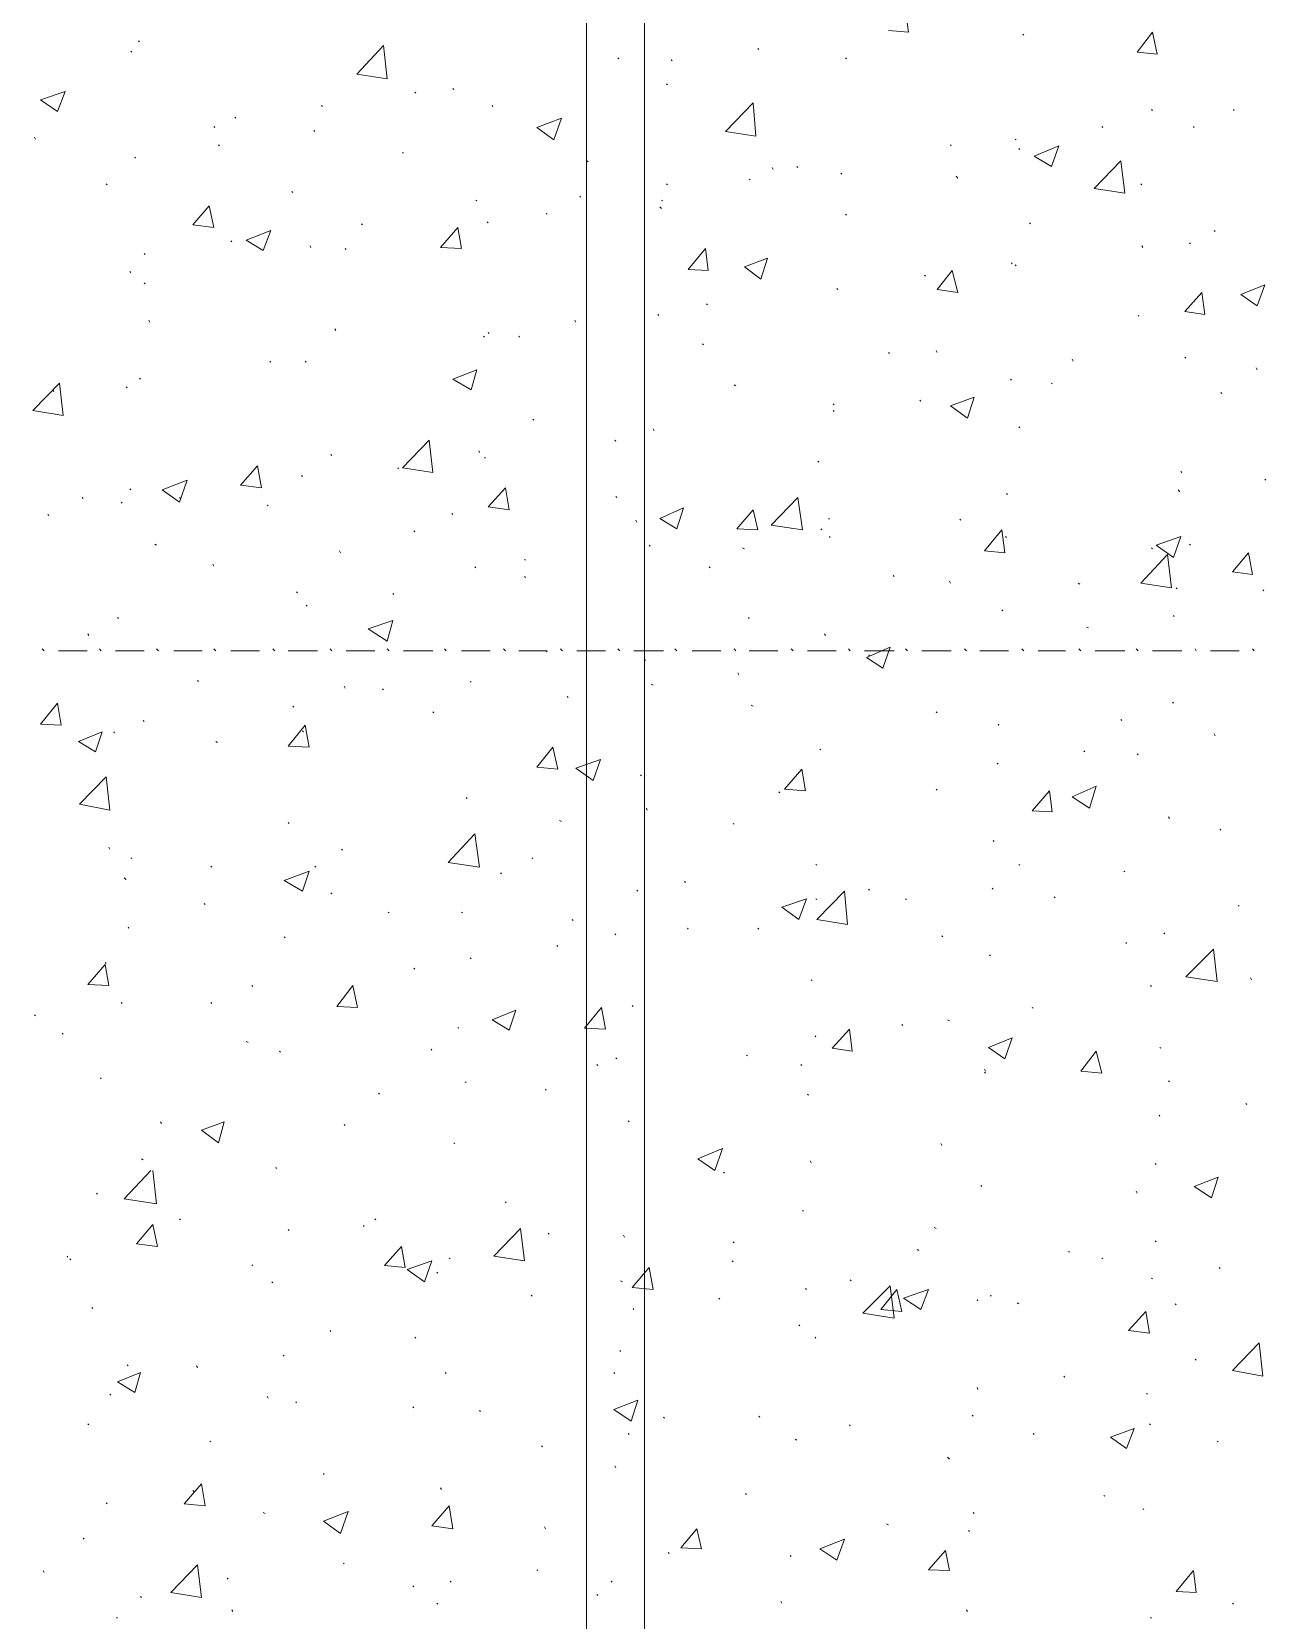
# Model space of a CAD drawing. Header units: millimetres. Extents: x 2928 to 3112, y 1220 to 1280.
# Drawn here: x 2949.18 to 2951.339, y 1250.514 to 1253.291 of the extents above; entities that cross this region are included whole.
import ezdxf

# ---------------------------------------------------------------- set-up
doc = ezdxf.new("R2010")
doc.units = ezdxf.units.MM

msp = doc.modelspace()

# ---------------------------------------------------------------- linework, layer by layer
at = {"color": 253, "linetype": 'Continuous', "lineweight": 5, "true_color": 0x9a9a9a}
for points in [[(2961.2116, 1241.9003), (2942.08633, 1241.9003), (2942.08633, 1247.74538), (2950.25144, 1247.74538), (2950.25144, 1256.61384), (2942.08633, 1256.61384), (2942.08633, 1261.45224), (2961.2116, 1261.45224), (2961.2116, 1249.1904)], [(2941.98633, 1247.84538), (2950.14978, 1247.84538), (2950.14978, 1256.51384), (2941.98633, 1256.51384)]]:
    msp.add_lwpolyline(points, dxfattribs=at)
at = {"color": 92, "linetype": 'Continuous', "lineweight": 13, "true_color": 0x00b800}
for points in [[(2950.71312, 1253.29046), (2950.70812, 1253.32879), (2950.70812, 1253.32879)], [(2950.67812, 1253.29379), (2950.71312, 1253.29046), (2950.71312, 1253.29046)], [(2950.91479, 1253.28546), (2950.91312, 1253.28713), (2950.91312, 1253.28713)], [(2951.11312, 1253.25546), (2951.13979, 1253.29046), (2951.13979, 1253.29046)], [(2951.14812, 1253.25213), (2951.13979, 1253.29046), (2951.13979, 1253.29046)], [(2949.35477, 1253.25546), (2949.3531, 1253.25713), (2949.3531, 1253.25713)], [(2949.3681, 1253.27379), (2949.36643, 1253.27546), (2949.36643, 1253.27546)], [(2949.7481, 1253.21713), (2949.79477, 1253.26713), (2949.79477, 1253.26713)], [(2949.80144, 1253.20879), (2949.79477, 1253.26713), (2949.79477, 1253.26713)], [(2950.45145, 1253.26046), (2950.44978, 1253.26213), (2950.44978, 1253.26213)], [(2951.11312, 1253.25546), (2951.14812, 1253.25213), (2951.14812, 1253.25213)], [(2950.20644, 1253.24379), (2950.20478, 1253.24546), (2950.20478, 1253.24546)], [(2950.29978, 1253.24046), (2950.29811, 1253.24213), (2950.29811, 1253.24213)], [(2950.60478, 1253.24379), (2950.60312, 1253.24546), (2950.60312, 1253.24546)], [(2949.7481, 1253.21713), (2949.80144, 1253.20879), (2949.80144, 1253.20879)], [(2950.29145, 1253.19879), (2950.28978, 1253.20046), (2950.28978, 1253.20046)], [(2949.19476, 1253.17212), (2949.2381, 1253.18712), (2949.2381, 1253.18712)], [(2949.19476, 1253.17212), (2949.22476, 1253.15212), (2949.22476, 1253.15212)], [(2949.22476, 1253.15212), (2949.2381, 1253.18712), (2949.2381, 1253.18712)], [(2949.85144, 1253.18379), (2949.84977, 1253.18546), (2949.84977, 1253.18546)], [(2949.91811, 1253.19046), (2949.91644, 1253.19212), (2949.91644, 1253.19212)], [(2949.6881, 1253.16046), (2949.68644, 1253.16212), (2949.68644, 1253.16212)], [(2949.98644, 1253.16046), (2949.98477, 1253.16212), (2949.98477, 1253.16212)], [(2950.39311, 1253.11712), (2950.44145, 1253.16712), (2950.44145, 1253.16712)], [(2950.44645, 1253.10879), (2950.44145, 1253.16712), (2950.44145, 1253.16712)], [(2951.13979, 1253.15379), (2951.13812, 1253.15546), (2951.13812, 1253.15546)], [(2951.28313, 1253.15379), (2951.28146, 1253.15546), (2951.28146, 1253.15546)], [(2949.49977, 1253.12379), (2949.4981, 1253.12546), (2949.4981, 1253.12546)], [(2949.53643, 1253.14046), (2949.53477, 1253.14212), (2949.53477, 1253.14212)], [(2949.67477, 1253.11712), (2949.6731, 1253.11879), (2949.6731, 1253.11879)], [(2950.06311, 1253.12379), (2950.10644, 1253.14046), (2950.10644, 1253.14046)], [(2950.06311, 1253.12379), (2950.09311, 1253.10212), (2950.09311, 1253.10212)], [(2950.09311, 1253.10212), (2950.10644, 1253.14046), (2950.10644, 1253.14046)], [(2950.39311, 1253.11712), (2950.44645, 1253.10879), (2950.44645, 1253.10879)], [(2951.05312, 1253.12379), (2951.05146, 1253.12546), (2951.05146, 1253.12546)], [(2951.21313, 1253.12379), (2951.21146, 1253.12546), (2951.21146, 1253.12546)], [(2949.18643, 1253.10379), (2949.18476, 1253.10712), (2949.18476, 1253.10712)], [(2949.5081, 1253.09212), (2949.50643, 1253.09379), (2949.50643, 1253.09379)], [(2950.78812, 1253.09212), (2950.78645, 1253.09379), (2950.78645, 1253.09379)], [(2950.90145, 1253.10212), (2950.89979, 1253.10379), (2950.89979, 1253.10379)], [(2950.90812, 1253.08546), (2950.90645, 1253.08712), (2950.90645, 1253.08712)], [(2950.93312, 1253.07379), (2950.97646, 1253.09212), (2950.97646, 1253.09212)], [(2950.96312, 1253.05546), (2950.97646, 1253.09212), (2950.97646, 1253.09212)], [(2949.36143, 1253.07046), (2949.35977, 1253.07212), (2949.35977, 1253.07212)], [(2949.82977, 1253.07879), (2949.82811, 1253.08046), (2949.82811, 1253.08046)], [(2950.15311, 1253.06379), (2950.15144, 1253.06546), (2950.15144, 1253.06546)], [(2950.93312, 1253.07379), (2950.96312, 1253.05546), (2950.96312, 1253.05546)], [(2951.03812, 1253.01712), (2951.08479, 1253.06546), (2951.08479, 1253.06546)], [(2951.09146, 1253.00879), (2951.08479, 1253.06546), (2951.08479, 1253.06546)], [(2950.43645, 1253.03212), (2950.43478, 1253.03379), (2950.43478, 1253.03379)], [(2950.47645, 1253.05046), (2950.47478, 1253.05379), (2950.47478, 1253.05379)], [(2950.51978, 1253.05379), (2950.51812, 1253.05546), (2950.51812, 1253.05546)], [(2950.59645, 1253.04212), (2950.59478, 1253.04379), (2950.59478, 1253.04379)], [(2950.79979, 1253.03546), (2950.79645, 1253.03879), (2950.79645, 1253.03879)], [(2949.31143, 1253.02379), (2949.30976, 1253.02546), (2949.30976, 1253.02546)], [(2949.63644, 1253.01046), (2949.63477, 1253.01212), (2949.63477, 1253.01212)], [(2950.13978, 1253.00212), (2950.13811, 1253.00379), (2950.13811, 1253.00379)], [(2950.29145, 1253.02379), (2950.28978, 1253.02546), (2950.28978, 1253.02546)], [(2951.03812, 1253.01712), (2951.09146, 1253.00879), (2951.09146, 1253.00879)], [(2951.12146, 1253.02379), (2951.11979, 1253.02546), (2951.11979, 1253.02546)], [(2949.46143, 1252.95379), (2949.48977, 1252.98712), (2949.48977, 1252.98712)], [(2949.4981, 1252.94879), (2949.48977, 1252.98712), (2949.48977, 1252.98712)], [(2949.95811, 1252.99546), (2949.95644, 1252.99712), (2949.95644, 1252.99712)], [(2950.28145, 1252.98212), (2950.27811, 1252.98546), (2950.27811, 1252.98546)], [(2950.28311, 1252.99546), (2950.28145, 1252.99712), (2950.28145, 1252.99712)], [(2949.46143, 1252.95379), (2949.4981, 1252.94879), (2949.4981, 1252.94879)], [(2949.7581, 1252.95379), (2949.75644, 1252.95545), (2949.75644, 1252.95545)], [(2949.89477, 1252.91379), (2949.92477, 1252.94879), (2949.92477, 1252.94879)], [(2949.93144, 1252.91212), (2949.92477, 1252.94879), (2949.92477, 1252.94879)], [(2949.97811, 1252.95712), (2949.97644, 1252.95879), (2949.97644, 1252.95879)], [(2950.08144, 1252.97212), (2950.07978, 1252.97379), (2950.07978, 1252.97379)], [(2950.60478, 1252.97046), (2950.60312, 1252.97212), (2950.60312, 1252.97212)], [(2950.92645, 1252.95545), (2950.92479, 1252.95712), (2950.92479, 1252.95712)], [(2949.52977, 1252.92379), (2949.5281, 1252.92545), (2949.5281, 1252.92545)], [(2949.55477, 1252.92712), (2949.5981, 1252.94379), (2949.5981, 1252.94379)], [(2949.55477, 1252.92712), (2949.58477, 1252.90879), (2949.58477, 1252.90879)], [(2949.58477, 1252.90879), (2949.5981, 1252.94379), (2949.5981, 1252.94379)], [(2951.20646, 1252.92045), (2951.20479, 1252.92212), (2951.20479, 1252.92212)], [(2951.24979, 1252.94212), (2951.24813, 1252.94379), (2951.24813, 1252.94379)], [(2949.3781, 1252.90212), (2949.37643, 1252.90379), (2949.37643, 1252.90379)], [(2949.6681, 1252.91379), (2949.66644, 1252.91712), (2949.66644, 1252.91712)], [(2949.72977, 1252.91045), (2949.7281, 1252.91212), (2949.7281, 1252.91212)], [(2949.89477, 1252.91379), (2949.93144, 1252.91212), (2949.93144, 1252.91212)], [(2950.32811, 1252.87545), (2950.35811, 1252.91212), (2950.35811, 1252.91212)], [(2950.36311, 1252.87379), (2950.35811, 1252.91212), (2950.35811, 1252.91212)], [(2950.42645, 1252.88045), (2950.46645, 1252.89545), (2950.46645, 1252.89545)], [(2950.45478, 1252.85879), (2950.46645, 1252.89545), (2950.46645, 1252.89545)], [(2951.12312, 1252.91379), (2951.12146, 1252.91712), (2951.12146, 1252.91712)], [(2949.3531, 1252.87045), (2949.35143, 1252.87212), (2949.35143, 1252.87212)], [(2950.32811, 1252.87545), (2950.36311, 1252.87379), (2950.36311, 1252.87379)], [(2950.42645, 1252.88045), (2950.45478, 1252.85879), (2950.45478, 1252.85879)], [(2950.74312, 1252.86379), (2950.74145, 1252.86545), (2950.74145, 1252.86545)], [(2950.76312, 1252.84045), (2950.78979, 1252.87379), (2950.78979, 1252.87379)], [(2950.79979, 1252.83545), (2950.78979, 1252.87379), (2950.78979, 1252.87379)], [(2950.89479, 1252.88545), (2950.89312, 1252.88712), (2950.89312, 1252.88712)], [(2950.90145, 1252.88212), (2950.89979, 1252.88379), (2950.89979, 1252.88379)], [(2949.3781, 1252.85045), (2949.37643, 1252.85212), (2949.37643, 1252.85212)], [(2950.58978, 1252.84045), (2950.58812, 1252.84212), (2950.58812, 1252.84212)], [(2950.76312, 1252.84045), (2950.79979, 1252.83545), (2950.79979, 1252.83545)], [(2951.29479, 1252.83212), (2951.33646, 1252.84879), (2951.33646, 1252.84879)], [(2951.32313, 1252.81212), (2951.33646, 1252.84879), (2951.33646, 1252.84879)], [(2950.36145, 1252.81379), (2950.35978, 1252.81545), (2950.35978, 1252.81545)], [(2951.19646, 1252.80212), (2951.22646, 1252.83545), (2951.22646, 1252.83545)], [(2951.23146, 1252.79712), (2951.22646, 1252.83545), (2951.22646, 1252.83545)], [(2951.29479, 1252.83212), (2951.32313, 1252.81212), (2951.32313, 1252.81212)], [(2949.38643, 1252.78379), (2949.38477, 1252.78712), (2949.38477, 1252.78712)], [(2950.13144, 1252.78379), (2950.12978, 1252.78712), (2950.12978, 1252.78712)], [(2950.27645, 1252.79545), (2950.27478, 1252.79712), (2950.27478, 1252.79712)], [(2951.11646, 1252.79379), (2951.11479, 1252.79545), (2951.11479, 1252.79545)], [(2951.19646, 1252.80212), (2951.23146, 1252.79712), (2951.23146, 1252.79712)], [(2949.71144, 1252.76879), (2949.70977, 1252.77212), (2949.70977, 1252.77212)], [(2949.97144, 1252.75712), (2949.96977, 1252.75879), (2949.96977, 1252.75879)], [(2949.97977, 1252.76379), (2949.97811, 1252.76545), (2949.97811, 1252.76545)], [(2950.03311, 1252.75712), (2950.03144, 1252.75879), (2950.03144, 1252.75879)], [(2950.35478, 1252.74379), (2950.35311, 1252.74545), (2950.35311, 1252.74545)], [(2950.67978, 1252.72878), (2950.67812, 1252.73045), (2950.67812, 1252.73045)], [(2950.76312, 1252.73045), (2950.76145, 1252.73379), (2950.76145, 1252.73379)], [(2949.5981, 1252.71378), (2949.59644, 1252.71545), (2949.59644, 1252.71545)], [(2949.65977, 1252.71378), (2949.6581, 1252.71545), (2949.6581, 1252.71545)], [(2949.91644, 1252.68378), (2949.95811, 1252.70045), (2949.95811, 1252.70045)], [(2949.94811, 1252.66545), (2949.95811, 1252.70045), (2949.95811, 1252.70045)], [(2951.00146, 1252.71545), (2950.99979, 1252.71878), (2950.99979, 1252.71878)], [(2951.19813, 1252.72045), (2951.19646, 1252.72212), (2951.19646, 1252.72212)], [(2951.32313, 1252.70045), (2951.32146, 1252.70378), (2951.32146, 1252.70378)], [(2949.18143, 1252.62878), (2949.2281, 1252.67712), (2949.2281, 1252.67712)], [(2949.23476, 1252.62045), (2949.2281, 1252.67712), (2949.2281, 1252.67712)], [(2949.34643, 1252.66878), (2949.34477, 1252.67045), (2949.34477, 1252.67045)], [(2949.36977, 1252.68378), (2949.3681, 1252.68545), (2949.3681, 1252.68545)], [(2949.91644, 1252.68378), (2949.94811, 1252.66545), (2949.94811, 1252.66545)], [(2950.41145, 1252.67212), (2950.40811, 1252.67378), (2950.40811, 1252.67378)], [(2950.89312, 1252.68212), (2950.89145, 1252.68378), (2950.89145, 1252.68378)], [(2950.96479, 1252.67545), (2950.96312, 1252.67712), (2950.96312, 1252.67712)], [(2949.2181, 1252.66212), (2949.21643, 1252.66545), (2949.21643, 1252.66545)], [(2950.73479, 1252.64545), (2950.73312, 1252.64712), (2950.73312, 1252.64712)], [(2950.78645, 1252.63712), (2950.82812, 1252.65212), (2950.82812, 1252.65212)], [(2950.81645, 1252.61545), (2950.82812, 1252.65212), (2950.82812, 1252.65212)], [(2951.26146, 1252.65878), (2951.25979, 1252.66045), (2951.25979, 1252.66045)], [(2949.18143, 1252.62878), (2949.23476, 1252.62045), (2949.23476, 1252.62045)], [(2950.58312, 1252.63878), (2950.58145, 1252.64045), (2950.58145, 1252.64045)], [(2950.58312, 1252.62712), (2950.58145, 1252.62878), (2950.58145, 1252.62878)], [(2950.78645, 1252.63712), (2950.81645, 1252.61545), (2950.81645, 1252.61545)], [(2950.05811, 1252.61212), (2950.05644, 1252.61378), (2950.05644, 1252.61378)], [(2950.26811, 1252.59378), (2950.26645, 1252.59712), (2950.26645, 1252.59712)], [(2950.90812, 1252.59878), (2950.90645, 1252.60045), (2950.90645, 1252.60045)], [(2949.82811, 1252.52878), (2949.87477, 1252.57712), (2949.87477, 1252.57712)], [(2949.88144, 1252.52045), (2949.87477, 1252.57712), (2949.87477, 1252.57712)], [(2950.20144, 1252.57545), (2950.19978, 1252.57712), (2950.19978, 1252.57712)], [(2949.54477, 1252.49878), (2949.57477, 1252.53212), (2949.57477, 1252.53212)], [(2949.58144, 1252.49378), (2949.57477, 1252.53212), (2949.57477, 1252.53212)], [(2949.70477, 1252.55045), (2949.7031, 1252.55212), (2949.7031, 1252.55212)], [(2949.96311, 1252.55545), (2949.96144, 1252.55878), (2949.96144, 1252.55878)], [(2949.97311, 1252.54545), (2949.97144, 1252.54712), (2949.97144, 1252.54712)], [(2950.55645, 1252.53878), (2950.55478, 1252.54045), (2950.55478, 1252.54045)], [(2949.4081, 1252.49045), (2949.45143, 1252.50712), (2949.45143, 1252.50712)], [(2949.4381, 1252.46878), (2949.45143, 1252.50712), (2949.45143, 1252.50712)], [(2949.6531, 1252.51378), (2949.65144, 1252.51545), (2949.65144, 1252.51545)], [(2949.82144, 1252.52712), (2949.81977, 1252.52878), (2949.81977, 1252.52878)], [(2949.82811, 1252.52878), (2949.88144, 1252.52045), (2949.88144, 1252.52045)], [(2951.19146, 1252.52045), (2951.18979, 1252.52212), (2951.18979, 1252.52212)], [(2951.33813, 1252.50712), (2951.33646, 1252.50878), (2951.33646, 1252.50878)], [(2949.26976, 1252.47545), (2949.2681, 1252.47711), (2949.2681, 1252.47711)], [(2949.3531, 1252.49045), (2949.35143, 1252.49211), (2949.35143, 1252.49211)], [(2949.4081, 1252.49045), (2949.4381, 1252.46878), (2949.4381, 1252.46878)], [(2949.43977, 1252.47545), (2949.4381, 1252.47711), (2949.4381, 1252.47711)], [(2949.54477, 1252.49878), (2949.58144, 1252.49378), (2949.58144, 1252.49378)], [(2949.97811, 1252.46045), (2950.00811, 1252.49378), (2950.00811, 1252.49378)], [(2950.01477, 1252.45545), (2950.00811, 1252.49378), (2950.00811, 1252.49378)], [(2950.20311, 1252.47711), (2950.20144, 1252.47878), (2950.20144, 1252.47878)], [(2950.47311, 1252.42878), (2950.51978, 1252.47711), (2950.51978, 1252.47711)], [(2950.52812, 1252.42045), (2950.51978, 1252.47711), (2950.51978, 1252.47711)], [(2950.88645, 1252.48211), (2950.88479, 1252.48378), (2950.88479, 1252.48378)], [(2951.18812, 1252.48711), (2951.18479, 1252.49045), (2951.18479, 1252.49045)], [(2949.3381, 1252.46711), (2949.33643, 1252.46878), (2949.33643, 1252.46878)], [(2949.5931, 1252.46211), (2949.59144, 1252.46378), (2949.59144, 1252.46378)], [(2949.91644, 1252.44711), (2949.91477, 1252.44878), (2949.91477, 1252.44878)], [(2949.97811, 1252.46045), (2950.01477, 1252.45545), (2950.01477, 1252.45545)], [(2950.27811, 1252.44045), (2950.31978, 1252.45878), (2950.31978, 1252.45878)], [(2950.30811, 1252.42211), (2950.31978, 1252.45878), (2950.31978, 1252.45878)], [(2950.41311, 1252.42211), (2950.44145, 1252.45545), (2950.44145, 1252.45545)], [(2950.44978, 1252.42045), (2950.44145, 1252.45545), (2950.44145, 1252.45545)], [(2949.20976, 1252.44545), (2949.2081, 1252.44711), (2949.2081, 1252.44711)], [(2950.23811, 1252.43378), (2950.23644, 1252.43711), (2950.23644, 1252.43711)], [(2950.27811, 1252.44045), (2950.30811, 1252.42211), (2950.30811, 1252.42211)], [(2950.41311, 1252.42211), (2950.44978, 1252.42045), (2950.44978, 1252.42045)], [(2950.47311, 1252.42878), (2950.52812, 1252.42045), (2950.52812, 1252.42045)], [(2950.56145, 1252.42045), (2950.55978, 1252.42211), (2950.55978, 1252.42211)], [(2950.57478, 1252.43878), (2950.57312, 1252.44045), (2950.57312, 1252.44045)], [(2950.80479, 1252.43711), (2950.80312, 1252.43878), (2950.80312, 1252.43878)], [(2950.84645, 1252.38378), (2950.87645, 1252.42045), (2950.87645, 1252.42045)], [(2950.88145, 1252.38045), (2950.87645, 1252.42045), (2950.87645, 1252.42045)], [(2949.3981, 1252.39378), (2949.39477, 1252.39545), (2949.39477, 1252.39545)], [(2949.84977, 1252.41711), (2949.84811, 1252.41878), (2949.84811, 1252.41878)], [(2950.26145, 1252.39211), (2950.25978, 1252.39378), (2950.25978, 1252.39378)], [(2950.57645, 1252.40711), (2950.57478, 1252.40878), (2950.57478, 1252.40878)], [(2950.88479, 1252.40711), (2950.88312, 1252.40878), (2950.88312, 1252.40878)], [(2951.14646, 1252.39378), (2951.18979, 1252.40878), (2951.18979, 1252.40878)], [(2951.14646, 1252.39378), (2951.17646, 1252.37211), (2951.17646, 1252.37211)], [(2951.17646, 1252.37211), (2951.18979, 1252.40878), (2951.18979, 1252.40878)], [(2951.20646, 1252.39378), (2951.20479, 1252.39545), (2951.20479, 1252.39545)], [(2949.71977, 1252.38045), (2949.7181, 1252.38378), (2949.7181, 1252.38378)], [(2950.04311, 1252.36711), (2950.04144, 1252.36878), (2950.04144, 1252.36878)], [(2950.42645, 1252.38711), (2950.42311, 1252.38878), (2950.42311, 1252.38878)], [(2950.84645, 1252.38378), (2950.88145, 1252.38045), (2950.88145, 1252.38045)], [(2951.11979, 1252.32711), (2951.16646, 1252.37711), (2951.16646, 1252.37711)], [(2951.13979, 1252.38711), (2951.13812, 1252.38878), (2951.13812, 1252.38878)], [(2951.17312, 1252.31878), (2951.16646, 1252.37711), (2951.16646, 1252.37711)], [(2951.27979, 1252.34711), (2951.30813, 1252.38045), (2951.30813, 1252.38045)], [(2951.31479, 1252.34211), (2951.30813, 1252.38045), (2951.30813, 1252.38045)], [(2949.4981, 1252.35711), (2949.49643, 1252.36045), (2949.49643, 1252.36045)], [(2949.95644, 1252.35378), (2949.95477, 1252.35545), (2949.95477, 1252.35545)], [(2950.04311, 1252.33711), (2950.04144, 1252.33878), (2950.04144, 1252.33878)], [(2950.36645, 1252.35378), (2950.36478, 1252.35545), (2950.36478, 1252.35545)], [(2950.68812, 1252.33878), (2950.68645, 1252.34045), (2950.68645, 1252.34045)], [(2951.27979, 1252.34711), (2951.31479, 1252.34211), (2951.31479, 1252.34211)], [(2949.64477, 1252.31045), (2949.6431, 1252.31211), (2949.6431, 1252.31211)], [(2950.78645, 1252.32711), (2950.78479, 1252.33045), (2950.78479, 1252.33045)], [(2951.01312, 1252.32545), (2951.00979, 1252.32711), (2951.00979, 1252.32711)], [(2951.11979, 1252.32711), (2951.17312, 1252.31878), (2951.17312, 1252.31878)], [(2951.18312, 1252.31711), (2951.18146, 1252.31878), (2951.18146, 1252.31878)], [(2951.33479, 1252.31378), (2951.33313, 1252.31545), (2951.33313, 1252.31545)], [(2949.66144, 1252.28711), (2949.65977, 1252.28878), (2949.65977, 1252.28878)], [(2949.81311, 1252.30711), (2949.81144, 1252.30878), (2949.81144, 1252.30878)], [(2949.33143, 1252.26545), (2949.32977, 1252.26711), (2949.32977, 1252.26711)], [(2949.7681, 1252.24711), (2949.81144, 1252.26211), (2949.81144, 1252.26211)], [(2949.80144, 1252.22544), (2949.81144, 1252.26211), (2949.81144, 1252.26211)], [(2950.43478, 1252.26545), (2950.43311, 1252.26711), (2950.43311, 1252.26711)], [(2950.87812, 1252.27878), (2950.87645, 1252.28045), (2950.87645, 1252.28045)], [(2951.17812, 1252.26878), (2951.17646, 1252.27045), (2951.17646, 1252.27045)], [(2949.27976, 1252.23544), (2949.2781, 1252.23878), (2949.2781, 1252.23878)], [(2949.7681, 1252.24711), (2949.80144, 1252.22544), (2949.80144, 1252.22544)], [(2950.56812, 1252.23544), (2950.56645, 1252.23878), (2950.56645, 1252.23878)], [(2951.02812, 1252.24878), (2951.02479, 1252.25044), (2951.02479, 1252.25044)], [(2950.08144, 1252.20711), (2950.07978, 1252.20878), (2950.07978, 1252.20878)], [(2950.63978, 1252.19711), (2950.68145, 1252.21544), (2950.68145, 1252.21544)], [(2950.64478, 1252.20044), (2950.64312, 1252.20211), (2950.64312, 1252.20211)], [(2950.66812, 1252.17878), (2950.68145, 1252.21544), (2950.68145, 1252.21544)], [(2950.25311, 1252.19211), (2950.25144, 1252.19378), (2950.25144, 1252.19378)], [(2950.41645, 1252.16711), (2950.41478, 1252.17044), (2950.41478, 1252.17044)], [(2950.63978, 1252.19711), (2950.66812, 1252.17878), (2950.66812, 1252.17878)], [(2949.47143, 1252.15544), (2949.46977, 1252.15711), (2949.46977, 1252.15711)], [(2949.7281, 1252.14378), (2949.72644, 1252.14711), (2949.72644, 1252.14711)], [(2949.94811, 1252.15378), (2949.94644, 1252.15544), (2949.94644, 1252.15544)], [(2950.26645, 1252.14878), (2950.26311, 1252.15044), (2950.26311, 1252.15044)], [(2949.19476, 1252.08044), (2949.22476, 1252.11711), (2949.22476, 1252.11711)], [(2949.23143, 1252.07878), (2949.22476, 1252.11711), (2949.22476, 1252.11711)], [(2949.79477, 1252.14044), (2949.7931, 1252.14211), (2949.7931, 1252.14211)], [(2950.11811, 1252.12711), (2950.11644, 1252.12878), (2950.11644, 1252.12878)], [(2951.17646, 1252.11711), (2951.17479, 1252.11878), (2951.17479, 1252.11878)], [(2949.6381, 1252.11044), (2949.63644, 1252.11211), (2949.63644, 1252.11211)], [(2949.88311, 1252.10044), (2949.88144, 1252.10211), (2949.88144, 1252.10211)], [(2950.44145, 1252.11211), (2950.43811, 1252.11378), (2950.43811, 1252.11378)], [(2950.76312, 1252.10044), (2950.76145, 1252.10211), (2950.76145, 1252.10211)], [(2951.08646, 1252.08711), (2951.08479, 1252.08878), (2951.08479, 1252.08878)], [(2949.19476, 1252.08044), (2949.23143, 1252.07878), (2949.23143, 1252.07878)], [(2949.26143, 1252.05044), (2949.3031, 1252.06711), (2949.3031, 1252.06711)], [(2949.29143, 1252.03211), (2949.3031, 1252.06711), (2949.3031, 1252.06711)], [(2949.32476, 1252.06544), (2949.3231, 1252.06711), (2949.3231, 1252.06711)], [(2949.37643, 1252.08544), (2949.37477, 1252.08711), (2949.37477, 1252.08711)], [(2949.6281, 1252.04211), (2949.6581, 1252.07878), (2949.6581, 1252.07878)], [(2949.65477, 1252.06711), (2949.6531, 1252.06878), (2949.6531, 1252.06878)], [(2949.66477, 1252.04044), (2949.6581, 1252.07878), (2949.6581, 1252.07878)], [(2950.87145, 1252.07878), (2950.86979, 1252.08044), (2950.86979, 1252.08044)], [(2951.24979, 1252.06044), (2951.24813, 1252.06378), (2951.24813, 1252.06378)], [(2949.26143, 1252.05044), (2949.29143, 1252.03211), (2949.29143, 1252.03211)], [(2949.50477, 1252.04878), (2949.50143, 1252.05044), (2949.50143, 1252.05044)], [(2949.6281, 1252.04211), (2949.66477, 1252.04044), (2949.66477, 1252.04044)], [(2950.06311, 1252.00544), (2950.09144, 1252.04044), (2950.09144, 1252.04044)], [(2950.09978, 1252.00211), (2950.09144, 1252.04044), (2950.09144, 1252.04044)], [(2950.55978, 1252.03544), (2950.55812, 1252.03711), (2950.55812, 1252.03711)], [(2951.02146, 1252.03211), (2951.01979, 1252.03378), (2951.01979, 1252.03378)], [(2950.06311, 1252.00544), (2950.09978, 1252.00211), (2950.09978, 1252.00211)], [(2950.13144, 1252.00377), (2950.17478, 1252.01877), (2950.17478, 1252.01877)], [(2950.16144, 1251.98211), (2950.17478, 1252.01877), (2950.17478, 1252.01877)], [(2950.86979, 1252.01044), (2950.86812, 1252.01211), (2950.86812, 1252.01211)], [(2951.11479, 1252.02711), (2951.11312, 1252.02877), (2951.11312, 1252.02877)], [(2949.2631, 1251.94044), (2949.30976, 1251.98877), (2949.30976, 1251.98877)], [(2949.31643, 1251.93044), (2949.30976, 1251.98877), (2949.30976, 1251.98877)], [(2950.13144, 1252.00377), (2950.16144, 1251.98211), (2950.16144, 1251.98211)], [(2950.24644, 1251.99044), (2950.24478, 1251.99211), (2950.24478, 1251.99211)], [(2950.49645, 1251.96711), (2950.52645, 1252.00211), (2950.52645, 1252.00211)], [(2950.53312, 1251.96377), (2950.52645, 1252.00211), (2950.52645, 1252.00211)], [(2949.94144, 1251.95044), (2949.93977, 1251.95211), (2949.93977, 1251.95211)], [(2950.48811, 1251.96044), (2950.48645, 1251.96211), (2950.48645, 1251.96211)], [(2950.49645, 1251.96711), (2950.53312, 1251.96377), (2950.53312, 1251.96377)], [(2950.76312, 1251.96544), (2950.76145, 1251.96711), (2950.76145, 1251.96711)], [(2950.92979, 1251.92877), (2950.95979, 1251.96377), (2950.95979, 1251.96377)], [(2950.96479, 1251.92711), (2950.95979, 1251.96377), (2950.95979, 1251.96377)], [(2950.99979, 1251.95377), (2951.04146, 1251.97211), (2951.04146, 1251.97211)], [(2950.99979, 1251.95377), (2951.02979, 1251.93377), (2951.02979, 1251.93377)], [(2951.02979, 1251.93377), (2951.04146, 1251.97211), (2951.04146, 1251.97211)], [(2949.2631, 1251.94044), (2949.31643, 1251.93044), (2949.31643, 1251.93044)], [(2950.25644, 1251.93044), (2950.25478, 1251.93377), (2950.25478, 1251.93377)], [(2950.92979, 1251.92877), (2950.96479, 1251.92711), (2950.96479, 1251.92711)], [(2949.62977, 1251.90711), (2949.6281, 1251.90877), (2949.6281, 1251.90877)], [(2950.10644, 1251.91044), (2950.10311, 1251.91211), (2950.10311, 1251.91211)], [(2950.40811, 1251.90544), (2950.40645, 1251.90711), (2950.40645, 1251.90711)], [(2951.16979, 1251.91544), (2951.16812, 1251.91877), (2951.16812, 1251.91877)], [(2951.25979, 1251.89544), (2951.25813, 1251.89711), (2951.25813, 1251.89711)], [(2949.31643, 1251.86211), (2949.31476, 1251.86544), (2949.31476, 1251.86544)], [(2949.90811, 1251.83877), (2949.95477, 1251.88877), (2949.95477, 1251.88877)], [(2949.96311, 1251.83044), (2949.95477, 1251.88877), (2949.95477, 1251.88877)], [(2950.86312, 1251.87544), (2950.86145, 1251.87711), (2950.86145, 1251.87711)], [(2949.35477, 1251.84544), (2949.3531, 1251.84711), (2949.3531, 1251.84711)], [(2949.7231, 1251.86044), (2949.72144, 1251.86211), (2949.72144, 1251.86211)], [(2949.90811, 1251.83877), (2949.96311, 1251.83044), (2949.96311, 1251.83044)], [(2950.05644, 1251.84544), (2950.05478, 1251.84711), (2950.05478, 1251.84711)], [(2949.34477, 1251.80877), (2949.34143, 1251.81211), (2949.34143, 1251.81211)], [(2949.49477, 1251.83044), (2949.4931, 1251.83211), (2949.4931, 1251.83211)], [(2949.62144, 1251.80711), (2949.66477, 1251.82377), (2949.66477, 1251.82377)], [(2949.6531, 1251.78877), (2949.66477, 1251.82377), (2949.66477, 1251.82377)], [(2949.67644, 1251.83044), (2949.67477, 1251.83211), (2949.67477, 1251.83211)], [(2950.00144, 1251.81877), (2949.99977, 1251.82044), (2949.99977, 1251.82044)], [(2950.55312, 1251.83377), (2950.55145, 1251.83544), (2950.55145, 1251.83544)], [(2950.90812, 1251.83377), (2950.90645, 1251.83544), (2950.90645, 1251.83544)], [(2951.09146, 1251.82211), (2951.08979, 1251.82377), (2951.08979, 1251.82377)], [(2949.62144, 1251.80711), (2949.6531, 1251.78877), (2949.6531, 1251.78877)], [(2949.70477, 1251.78377), (2949.7031, 1251.78544), (2949.7031, 1251.78544)], [(2950.23978, 1251.78877), (2950.23811, 1251.79044), (2950.23811, 1251.79044)], [(2950.32311, 1251.80377), (2950.32145, 1251.80544), (2950.32145, 1251.80544)], [(2950.55312, 1251.73877), (2950.60145, 1251.78877), (2950.60145, 1251.78877)], [(2950.60645, 1251.73044), (2950.60145, 1251.78877), (2950.60145, 1251.78877)], [(2950.64478, 1251.79044), (2950.64312, 1251.7921), (2950.64312, 1251.7921)], [(2950.86145, 1251.7921), (2950.85979, 1251.79377), (2950.85979, 1251.79377)], [(2949.4831, 1251.76544), (2949.48143, 1251.7671), (2949.48143, 1251.7671)], [(2950.49145, 1251.76044), (2950.53478, 1251.77544), (2950.53478, 1251.77544)], [(2950.49145, 1251.76044), (2950.52145, 1251.73877), (2950.52145, 1251.73877)], [(2950.52145, 1251.73877), (2950.53478, 1251.77544), (2950.53478, 1251.77544)], [(2950.55312, 1251.77377), (2950.55145, 1251.77544), (2950.55145, 1251.77544)], [(2950.70978, 1251.77377), (2950.70812, 1251.77544), (2950.70812, 1251.77544)], [(2950.96979, 1251.7771), (2950.96812, 1251.77877), (2950.96812, 1251.77877)], [(2951.29146, 1251.7621), (2951.28979, 1251.76377), (2951.28979, 1251.76377)], [(2949.80477, 1251.75044), (2949.80311, 1251.7521), (2949.80311, 1251.7521)], [(2949.93311, 1251.75044), (2949.93144, 1251.7521), (2949.93144, 1251.7521)], [(2950.12644, 1251.7371), (2950.12478, 1251.73877), (2950.12478, 1251.73877)], [(2950.55312, 1251.73877), (2950.60645, 1251.73044), (2950.60645, 1251.73044)], [(2949.34977, 1251.72377), (2949.3481, 1251.72544), (2949.3481, 1251.72544)], [(2949.6231, 1251.7071), (2949.62144, 1251.70877), (2949.62144, 1251.70877)], [(2950.20144, 1251.7121), (2950.19978, 1251.71377), (2950.19978, 1251.71377)], [(2950.32811, 1251.7221), (2950.32645, 1251.72377), (2950.32645, 1251.72377)], [(2950.45145, 1251.7221), (2950.44978, 1251.72377), (2950.44978, 1251.72377)], [(2950.77312, 1251.70877), (2950.77145, 1251.71044), (2950.77145, 1251.71044)], [(2951.09479, 1251.6971), (2951.09312, 1251.69877), (2951.09312, 1251.69877)], [(2951.16146, 1251.71377), (2951.15979, 1251.71544), (2951.15979, 1251.71544)], [(2949.94811, 1251.67044), (2949.94644, 1251.6721), (2949.94644, 1251.6721)], [(2950.09978, 1251.6921), (2950.09811, 1251.69377), (2950.09811, 1251.69377)], [(2950.85645, 1251.67544), (2950.85479, 1251.6771), (2950.85479, 1251.6771)], [(2951.19813, 1251.63877), (2951.24646, 1251.6871), (2951.24646, 1251.6871)], [(2951.25313, 1251.63044), (2951.24646, 1251.6871), (2951.24646, 1251.6871)], [(2949.2781, 1251.62544), (2949.3081, 1251.66044), (2949.3081, 1251.66044)], [(2949.30976, 1251.6621), (2949.3081, 1251.66377), (2949.3081, 1251.66377)], [(2949.31476, 1251.62377), (2949.3081, 1251.66044), (2949.3081, 1251.66044)], [(2949.84977, 1251.6521), (2949.84811, 1251.65377), (2949.84811, 1251.65377)], [(2949.2781, 1251.62544), (2949.31476, 1251.62377), (2949.31476, 1251.62377)], [(2949.56644, 1251.6221), (2949.56477, 1251.62377), (2949.56477, 1251.62377)], [(2949.7131, 1251.5871), (2949.74144, 1251.62377), (2949.74144, 1251.62377)], [(2949.74977, 1251.58544), (2949.74144, 1251.62377), (2949.74144, 1251.62377)], [(2950.54478, 1251.6321), (2950.54312, 1251.63377), (2950.54312, 1251.63377)], [(2951.13812, 1251.6221), (2951.13646, 1251.62377), (2951.13646, 1251.62377)], [(2951.19813, 1251.63877), (2951.25313, 1251.63044), (2951.25313, 1251.63044)], [(2951.31313, 1251.63377), (2951.31146, 1251.6371), (2951.31146, 1251.6371)], [(2949.3381, 1251.5921), (2949.33643, 1251.59377), (2949.33643, 1251.59377)], [(2949.49477, 1251.5921), (2949.4931, 1251.59377), (2949.4931, 1251.59377)], [(2950.23144, 1251.5871), (2950.22978, 1251.58877), (2950.22978, 1251.58877)], [(2949.18643, 1251.57044), (2949.18476, 1251.5721), (2949.18476, 1251.5721)], [(2949.7131, 1251.5871), (2949.74977, 1251.58544), (2949.74977, 1251.58544)], [(2949.98477, 1251.56377), (2950.02644, 1251.58044), (2950.02644, 1251.58044)], [(2949.98477, 1251.56377), (2950.01477, 1251.54543), (2950.01477, 1251.54543)], [(2950.01477, 1251.54543), (2950.02644, 1251.58044), (2950.02644, 1251.58044)], [(2950.14644, 1251.54877), (2950.17644, 1251.58544), (2950.17644, 1251.58544)], [(2950.18311, 1251.5471), (2950.17644, 1251.58544), (2950.17644, 1251.58544)], [(2950.78479, 1251.5621), (2950.78145, 1251.56377), (2950.78145, 1251.56377)], [(2950.93145, 1251.58377), (2950.92979, 1251.58544), (2950.92979, 1251.58544)], [(2949.23476, 1251.53877), (2949.2331, 1251.54043), (2949.2331, 1251.54043)], [(2949.92644, 1251.54877), (2949.92477, 1251.55043), (2949.92477, 1251.55043)], [(2950.14644, 1251.54877), (2950.18311, 1251.5471), (2950.18311, 1251.5471)], [(2950.55145, 1251.53377), (2950.54978, 1251.53543), (2950.54978, 1251.53543)], [(2950.57978, 1251.51377), (2950.60978, 1251.5471), (2950.60978, 1251.5471)], [(2950.61478, 1251.50877), (2950.60978, 1251.5471), (2950.60978, 1251.5471)], [(2950.70312, 1251.55377), (2950.70145, 1251.55543), (2950.70145, 1251.55543)], [(2950.85312, 1251.51543), (2950.89479, 1251.5321), (2950.89479, 1251.5321)], [(2950.88145, 1251.49543), (2950.89479, 1251.5321), (2950.89479, 1251.5321)], [(2949.5581, 1251.52377), (2949.55477, 1251.52543), (2949.55477, 1251.52543)], [(2949.61477, 1251.5071), (2949.6131, 1251.50877), (2949.6131, 1251.50877)], [(2949.87977, 1251.51043), (2949.87811, 1251.5121), (2949.87811, 1251.5121)], [(2950.57978, 1251.51377), (2950.61478, 1251.50877), (2950.61478, 1251.50877)], [(2950.85312, 1251.51543), (2950.88145, 1251.49543), (2950.88145, 1251.49543)], [(2951.01479, 1251.47377), (2951.04146, 1251.50877), (2951.04146, 1251.50877)], [(2951.05146, 1251.47043), (2951.04146, 1251.50877), (2951.04146, 1251.50877)], [(2951.15479, 1251.51377), (2951.15312, 1251.51543), (2951.15312, 1251.51543)], [(2950.16978, 1251.48377), (2950.16811, 1251.48543), (2950.16811, 1251.48543)], [(2950.20311, 1251.49543), (2950.20144, 1251.4971), (2950.20144, 1251.4971)], [(2950.43145, 1251.50043), (2950.42978, 1251.5021), (2950.42978, 1251.5021)], [(2950.52645, 1251.48377), (2950.52478, 1251.48543), (2950.52478, 1251.48543)], [(2950.84812, 1251.47377), (2950.84645, 1251.4771), (2950.84645, 1251.4771)], [(2949.30143, 1251.46043), (2949.29976, 1251.4621), (2949.29976, 1251.4621)], [(2949.93977, 1251.45377), (2949.93811, 1251.45543), (2949.93811, 1251.45543)], [(2950.84812, 1251.47043), (2950.84645, 1251.4721), (2950.84645, 1251.4721)], [(2951.01479, 1251.47377), (2951.05146, 1251.47043), (2951.05146, 1251.47043)], [(2951.16979, 1251.45543), (2951.16812, 1251.4571), (2951.16812, 1251.4571)], [(2949.7881, 1251.43377), (2949.78644, 1251.43543), (2949.78644, 1251.43543)], [(2950.07978, 1251.44043), (2950.07811, 1251.4421), (2950.07811, 1251.4421)], [(2950.53812, 1251.4321), (2950.53645, 1251.43377), (2950.53645, 1251.43377)], [(2951.15312, 1251.39543), (2951.15146, 1251.3971), (2951.15146, 1251.3971)], [(2951.30479, 1251.41543), (2951.30313, 1251.4171), (2951.30313, 1251.4171)], [(2949.40643, 1251.3821), (2949.40477, 1251.38543), (2949.40477, 1251.38543)], [(2949.47643, 1251.37043), (2949.51643, 1251.38543), (2949.51643, 1251.38543)], [(2949.47643, 1251.37043), (2949.50643, 1251.34877), (2949.50643, 1251.34877)], [(2949.50643, 1251.34877), (2949.51643, 1251.38543), (2949.51643, 1251.38543)], [(2949.7281, 1251.37877), (2949.72644, 1251.38043), (2949.72644, 1251.38043)], [(2950.22478, 1251.38543), (2950.22311, 1251.3871), (2950.22311, 1251.3871)], [(2949.91977, 1251.3471), (2949.91811, 1251.34877), (2949.91811, 1251.34877)], [(2950.34478, 1251.32043), (2950.38811, 1251.33877), (2950.38811, 1251.33877)], [(2950.37478, 1251.30043), (2950.38811, 1251.33877), (2950.38811, 1251.33877)], [(2950.77145, 1251.34377), (2950.76979, 1251.3471), (2950.76979, 1251.3471)], [(2949.37477, 1251.31876), (2949.37143, 1251.32043), (2949.37143, 1251.32043)], [(2950.34478, 1251.32043), (2950.37478, 1251.30043), (2950.37478, 1251.30043)], [(2950.54312, 1251.31376), (2950.54145, 1251.3171), (2950.54145, 1251.3171)], [(2951.14646, 1251.31043), (2951.14479, 1251.3121), (2951.14479, 1251.3121)], [(2949.34143, 1251.25043), (2949.3881, 1251.30043), (2949.3881, 1251.30043)], [(2949.3981, 1251.2421), (2949.39143, 1251.30043), (2949.39143, 1251.30043)], [(2949.6081, 1251.30376), (2949.60644, 1251.30543), (2949.60644, 1251.30543)], [(2950.39145, 1251.29543), (2950.38978, 1251.2971), (2950.38978, 1251.2971)], [(2951.21313, 1251.2721), (2951.25479, 1251.28876), (2951.25479, 1251.28876)], [(2951.24313, 1251.2521), (2951.25479, 1251.28876), (2951.25479, 1251.28876)], [(2949.29476, 1251.25876), (2949.2931, 1251.26043), (2949.2931, 1251.26043)], [(2950.84145, 1251.2721), (2950.83979, 1251.27376), (2950.83979, 1251.27376)], [(2951.11312, 1251.26043), (2951.11146, 1251.26376), (2951.11146, 1251.26376)], [(2951.21313, 1251.2721), (2951.24313, 1251.2521), (2951.24313, 1251.2521)], [(2949.34143, 1251.25043), (2949.3981, 1251.2421), (2949.3981, 1251.2421)], [(2950.00977, 1251.24376), (2950.00811, 1251.24543), (2950.00811, 1251.24543)], [(2950.52978, 1251.22876), (2950.52812, 1251.23043), (2950.52812, 1251.23043)], [(2949.3631, 1251.1721), (2949.39143, 1251.20543), (2949.39143, 1251.20543)], [(2949.39977, 1251.1671), (2949.39143, 1251.20543), (2949.39143, 1251.20543)], [(2949.43977, 1251.21376), (2949.4381, 1251.21543), (2949.4381, 1251.21543)], [(2949.76144, 1251.2021), (2949.75977, 1251.20376), (2949.75977, 1251.20376)], [(2949.78144, 1251.21376), (2949.77977, 1251.21543), (2949.77977, 1251.21543)], [(2949.98811, 1251.15043), (2950.03478, 1251.19876), (2950.03478, 1251.19876)], [(2950.04144, 1251.1421), (2950.03478, 1251.19876), (2950.03478, 1251.19876)], [(2950.76145, 1251.19876), (2950.75812, 1251.20043), (2950.75812, 1251.20043)], [(2949.3631, 1251.1721), (2949.39977, 1251.1671), (2949.39977, 1251.1671)], [(2949.62977, 1251.19543), (2949.6281, 1251.1971), (2949.6281, 1251.1971)], [(2950.08478, 1251.18876), (2950.08311, 1251.19043), (2950.08311, 1251.19043)], [(2950.21644, 1251.18376), (2950.21478, 1251.1871), (2950.21478, 1251.1871)], [(2950.40811, 1251.17376), (2950.40645, 1251.17543), (2950.40645, 1251.17543)], [(2951.14646, 1251.17543), (2951.14479, 1251.1771), (2951.14479, 1251.1771)], [(2949.2431, 1251.14876), (2949.24143, 1251.15043), (2949.24143, 1251.15043)], [(2949.2481, 1251.14376), (2949.24643, 1251.14543), (2949.24643, 1251.14543)], [(2949.79644, 1251.13376), (2949.82644, 1251.1671), (2949.82644, 1251.1671)], [(2949.83311, 1251.13043), (2949.82644, 1251.1671), (2949.82644, 1251.1671)], [(2949.91144, 1251.14543), (2949.90977, 1251.1471), (2949.90977, 1251.1471)], [(2949.98811, 1251.15043), (2950.04144, 1251.1421), (2950.04144, 1251.1421)], [(2950.73145, 1251.16043), (2950.72812, 1251.1621), (2950.72812, 1251.1621)], [(2950.99479, 1251.1571), (2950.99312, 1251.15876), (2950.99312, 1251.15876)], [(2951.05312, 1251.14543), (2951.05146, 1251.1471), (2951.05146, 1251.1471)], [(2949.56644, 1251.13376), (2949.56477, 1251.13543), (2949.56477, 1251.13543)], [(2949.79644, 1251.13376), (2949.83311, 1251.13043), (2949.83311, 1251.13043)], [(2949.83644, 1251.1271), (2949.87977, 1251.1421), (2949.87977, 1251.1421)], [(2949.83644, 1251.1271), (2949.86644, 1251.10543), (2949.86644, 1251.10543)], [(2949.86644, 1251.10543), (2949.87977, 1251.1421), (2949.87977, 1251.1421)], [(2949.88977, 1251.12043), (2949.88811, 1251.1221), (2949.88811, 1251.1221)], [(2950.22978, 1251.09543), (2950.25978, 1251.13043), (2950.25978, 1251.13043)], [(2950.26645, 1251.09209), (2950.25978, 1251.13043), (2950.25978, 1251.13043)], [(2950.40645, 1251.14043), (2950.40478, 1251.1421), (2950.40478, 1251.1421)], [(2951.25813, 1251.12876), (2951.25646, 1251.13043), (2951.25646, 1251.13043)], [(2949.60144, 1251.10376), (2949.59977, 1251.10543), (2949.59977, 1251.10543)], [(2950.21311, 1251.10543), (2950.20978, 1251.1071), (2950.20978, 1251.1071)], [(2950.22978, 1251.09543), (2950.26645, 1251.09209), (2950.26645, 1251.09209)], [(2950.53478, 1251.09209), (2950.53312, 1251.09376), (2950.53312, 1251.09376)], [(2950.61312, 1251.1071), (2950.61145, 1251.10876), (2950.61145, 1251.10876)], [(2950.63312, 1251.05043), (2950.68145, 1251.09876), (2950.68145, 1251.09876)], [(2950.66478, 1251.05709), (2950.69312, 1251.09209), (2950.69312, 1251.09209)], [(2950.68812, 1251.04209), (2950.68145, 1251.09876), (2950.68145, 1251.09876)], [(2950.70145, 1251.05376), (2950.69312, 1251.09209), (2950.69312, 1251.09209)], [(2950.70478, 1251.07709), (2950.74812, 1251.09209), (2950.74812, 1251.09209)], [(2950.73479, 1251.05709), (2950.74812, 1251.09209), (2950.74812, 1251.09209)], [(2951.13979, 1251.11043), (2951.13812, 1251.1121), (2951.13812, 1251.1121)], [(2949.28643, 1251.05876), (2949.28476, 1251.06043), (2949.28476, 1251.06043)], [(2950.05478, 1251.08043), (2950.05311, 1251.08209), (2950.05311, 1251.08209)], [(2950.38311, 1251.07543), (2950.38145, 1251.07709), (2950.38145, 1251.07709)], [(2950.70478, 1251.07709), (2950.73479, 1251.05709), (2950.73479, 1251.05709)], [(2950.83479, 1251.07209), (2950.83312, 1251.07376), (2950.83312, 1251.07376)], [(2950.85812, 1251.08043), (2950.85645, 1251.08209), (2950.85645, 1251.08209)], [(2950.90645, 1251.06709), (2950.90312, 1251.06876), (2950.90312, 1251.06876)], [(2951.18146, 1251.06543), (2951.17979, 1251.06709), (2951.17979, 1251.06709)], [(2950.23311, 1251.05709), (2950.23144, 1251.05876), (2950.23144, 1251.05876)], [(2950.63312, 1251.05043), (2950.68812, 1251.04209), (2950.68812, 1251.04209)], [(2950.66478, 1251.05709), (2950.70145, 1251.05376), (2950.70145, 1251.05376)], [(2951.09812, 1251.02043), (2951.12812, 1251.05376), (2951.12812, 1251.05376)], [(2951.13479, 1251.01543), (2951.12812, 1251.05376), (2951.12812, 1251.05376)], [(2949.7031, 1251.01876), (2949.70144, 1251.02043), (2949.70144, 1251.02043)], [(2949.85144, 1251.00709), (2949.84977, 1251.00876), (2949.84977, 1251.00876)], [(2950.52312, 1251.02876), (2950.52145, 1251.03043), (2950.52145, 1251.03043)], [(2950.55145, 1251.00709), (2950.54978, 1251.00876), (2950.54978, 1251.00876)], [(2951.09812, 1251.02043), (2951.13479, 1251.01543), (2951.13479, 1251.01543)], [(2949.62144, 1250.97543), (2949.61977, 1250.97709), (2949.61977, 1250.97709)], [(2950.20978, 1250.98376), (2950.20811, 1250.98543), (2950.20811, 1250.98543)], [(2951.27979, 1250.95043), (2951.32646, 1250.99876), (2951.32646, 1250.99876)], [(2951.33313, 1250.94043), (2951.32646, 1250.99876), (2951.32646, 1250.99876)], [(2949.3481, 1250.95876), (2949.34643, 1250.96043), (2949.34643, 1250.96043)], [(2949.46977, 1250.95543), (2949.4681, 1250.95876), (2949.4681, 1250.95876)], [(2951.21646, 1250.96876), (2951.21479, 1250.97043), (2951.21479, 1250.97043)], [(2951.27979, 1250.95043), (2951.33313, 1250.94043), (2951.33313, 1250.94043)], [(2949.32977, 1250.93043), (2949.36977, 1250.94709), (2949.36977, 1250.94709)], [(2949.32977, 1250.93043), (2949.35977, 1250.91209), (2949.35977, 1250.91209)], [(2949.35977, 1250.91209), (2949.36977, 1250.94709), (2949.36977, 1250.94709)], [(2949.90477, 1250.94543), (2949.90311, 1250.94709), (2949.90311, 1250.94709)], [(2950.19978, 1250.94543), (2950.19811, 1250.94709), (2950.19811, 1250.94709)], [(2950.98646, 1250.93876), (2950.98479, 1250.94043), (2950.98479, 1250.94043)], [(2949.3181, 1250.90709), (2949.31643, 1250.90876), (2949.31643, 1250.90876)], [(2949.5931, 1250.90209), (2949.59144, 1250.90543), (2949.59144, 1250.90543)], [(2949.6431, 1250.89376), (2949.64144, 1250.89543), (2949.64144, 1250.89543)], [(2950.19811, 1250.88209), (2950.23978, 1250.89876), (2950.23978, 1250.89876)], [(2950.22811, 1250.86209), (2950.23978, 1250.89876), (2950.23978, 1250.89876)], [(2950.83479, 1250.91709), (2950.83312, 1250.92043), (2950.83312, 1250.92043)], [(2951.13146, 1250.90876), (2951.12979, 1250.91043), (2951.12979, 1250.91043)], [(2949.84811, 1250.88543), (2949.84644, 1250.88709), (2949.84644, 1250.88709)], [(2949.96477, 1250.87876), (2949.96311, 1250.88043), (2949.96311, 1250.88043)], [(2950.19811, 1250.88209), (2950.22811, 1250.86209), (2950.22811, 1250.86209)], [(2950.28645, 1250.86709), (2950.28478, 1250.86876), (2950.28478, 1250.86876)], [(2950.45311, 1250.86876), (2950.45145, 1250.87043), (2950.45145, 1250.87043)], [(2950.82645, 1250.87043), (2950.82479, 1250.87209), (2950.82479, 1250.87209)], [(2949.27976, 1250.85542), (2949.2781, 1250.85709), (2949.2781, 1250.85709)], [(2950.22478, 1250.83876), (2950.22311, 1250.84042), (2950.22311, 1250.84042)], [(2950.61145, 1250.85376), (2950.60978, 1250.85542), (2950.60978, 1250.85542)], [(2950.93312, 1250.83876), (2950.93145, 1250.84042), (2950.93145, 1250.84042)], [(2951.06646, 1250.83376), (2951.10812, 1250.84876), (2951.10812, 1250.84876)], [(2951.09479, 1250.81376), (2951.10812, 1250.84876), (2951.10812, 1250.84876)], [(2951.13646, 1250.85542), (2951.13479, 1250.85709), (2951.13479, 1250.85709)], [(2949.4931, 1250.82542), (2949.49143, 1250.82709), (2949.49143, 1250.82709)], [(2950.07311, 1250.81709), (2950.07144, 1250.81876), (2950.07144, 1250.81876)], [(2950.51812, 1250.82876), (2950.51478, 1250.83042), (2950.51478, 1250.83042)], [(2951.06646, 1250.83376), (2951.09479, 1250.81376), (2951.09479, 1250.81376)], [(2951.25479, 1250.82542), (2951.25313, 1250.82709), (2951.25313, 1250.82709)], [(2950.20144, 1250.78042), (2950.19978, 1250.78376), (2950.19978, 1250.78376)], [(2950.78479, 1250.79542), (2950.78145, 1250.79876), (2950.78145, 1250.79876)], [(2949.69144, 1250.76876), (2949.68977, 1250.77042), (2949.68977, 1250.77042)], [(2949.44643, 1250.71709), (2949.47643, 1250.75209), (2949.47643, 1250.75209)], [(2949.4631, 1250.73876), (2949.46143, 1250.74042), (2949.46143, 1250.74042)], [(2949.4831, 1250.71376), (2949.47643, 1250.75209), (2949.47643, 1250.75209)], [(2949.89644, 1250.74209), (2949.89477, 1250.74542), (2949.89477, 1250.74542)], [(2950.42978, 1250.73376), (2950.42811, 1250.73542), (2950.42811, 1250.73542)], [(2951.05646, 1250.73042), (2951.05479, 1250.73209), (2951.05479, 1250.73209)], [(2949.31143, 1250.71709), (2949.30976, 1250.71876), (2949.30976, 1250.71876)], [(2949.44643, 1250.71709), (2949.4831, 1250.71376), (2949.4831, 1250.71376)], [(2949.5881, 1250.70042), (2949.58477, 1250.70209), (2949.58477, 1250.70209)], [(2949.68977, 1250.68709), (2949.7331, 1250.70376), (2949.7331, 1250.70376)], [(2949.71977, 1250.66542), (2949.7331, 1250.70376), (2949.7331, 1250.70376)], [(2949.87977, 1250.67876), (2949.90977, 1250.71376), (2949.90977, 1250.71376)], [(2949.91644, 1250.67376), (2949.90977, 1250.71376), (2949.90977, 1250.71376)], [(2950.82812, 1250.70042), (2950.82645, 1250.70209), (2950.82645, 1250.70209)], [(2951.12479, 1250.70709), (2951.12312, 1250.70876), (2951.12312, 1250.70876)], [(2949.68977, 1250.68709), (2949.71977, 1250.66542), (2949.71977, 1250.66542)], [(2949.87977, 1250.67876), (2949.91644, 1250.67376), (2949.91644, 1250.67376)], [(2950.07811, 1250.67376), (2950.07644, 1250.67709), (2950.07644, 1250.67709)], [(2950.31478, 1250.64042), (2950.34311, 1250.67376), (2950.34311, 1250.67376)], [(2950.35145, 1250.63876), (2950.34311, 1250.67376), (2950.34311, 1250.67376)], [(2950.67812, 1250.68042), (2950.67478, 1250.68209), (2950.67478, 1250.68209)], [(2949.27143, 1250.65542), (2949.26976, 1250.65709), (2949.26976, 1250.65709)], [(2950.55812, 1250.63876), (2950.60145, 1250.65542), (2950.60145, 1250.65542)], [(2950.58812, 1250.61875), (2950.60145, 1250.65542), (2950.60145, 1250.65542)], [(2950.81979, 1250.66876), (2950.81812, 1250.67042), (2950.81812, 1250.67042)], [(2950.29478, 1250.63042), (2950.29311, 1250.63209), (2950.29311, 1250.63209)], [(2950.31478, 1250.64042), (2950.35145, 1250.63876), (2950.35145, 1250.63876)], [(2950.50812, 1250.62542), (2950.50645, 1250.62709), (2950.50645, 1250.62709)], [(2950.55812, 1250.63876), (2950.58812, 1250.61875), (2950.58812, 1250.61875)], [(2950.74812, 1250.60209), (2950.77812, 1250.63542), (2950.77812, 1250.63542)], [(2950.78479, 1250.60042), (2950.77812, 1250.63542), (2950.77812, 1250.63542)], [(2949.20143, 1250.59709), (2949.19976, 1250.60042), (2949.19976, 1250.60042)], [(2949.4231, 1250.56209), (2949.46977, 1250.61042), (2949.46977, 1250.61042)], [(2949.47643, 1250.55375), (2949.46977, 1250.61042), (2949.46977, 1250.61042)], [(2949.72644, 1250.61209), (2949.72477, 1250.61375), (2949.72477, 1250.61375)], [(2950.06478, 1250.60042), (2950.06311, 1250.60209), (2950.06311, 1250.60209)], [(2950.74812, 1250.60209), (2950.78479, 1250.60042), (2950.78479, 1250.60042)], [(2951.18146, 1250.56375), (2951.21146, 1250.60042), (2951.21146, 1250.60042)], [(2951.21646, 1250.56209), (2951.21146, 1250.60042), (2951.21146, 1250.60042)], [(2949.4231, 1250.56209), (2949.47643, 1250.55375), (2949.47643, 1250.55375)], [(2949.5231, 1250.58542), (2949.52143, 1250.58709), (2949.52143, 1250.58709)], [(2949.84811, 1250.57209), (2949.84644, 1250.57375), (2949.84644, 1250.57375)], [(2949.91311, 1250.58042), (2949.91144, 1250.58209), (2949.91144, 1250.58209)], [(2950.19478, 1250.58042), (2950.19311, 1250.58209), (2950.19311, 1250.58209)], [(2951.18146, 1250.56375), (2951.21646, 1250.56209), (2951.21646, 1250.56209)], [(2949.37143, 1250.55375), (2949.36977, 1250.55542), (2949.36977, 1250.55542)], [(2949.53143, 1250.52875), (2949.52977, 1250.53209), (2949.52977, 1250.53209)], [(2949.88977, 1250.54209), (2949.88811, 1250.54375), (2949.88811, 1250.54375)], [(2950.16978, 1250.55709), (2950.16811, 1250.55875), (2950.16811, 1250.55875)], [(2950.49145, 1250.54375), (2950.48978, 1250.54709), (2950.48978, 1250.54709)], [(2950.81645, 1250.52875), (2950.81479, 1250.53209), (2950.81479, 1250.53209)], [(2951.28146, 1250.54209), (2951.27979, 1250.54375), (2951.27979, 1250.54375)], [(2949.32977, 1250.51709), (2949.3281, 1250.51875), (2949.3281, 1250.51875)], [(2951.13812, 1250.51709), (2951.13646, 1250.51875), (2951.13646, 1250.51875)]]:
    msp.add_lwpolyline(points, dxfattribs=at)
at = {"color": 7, "linetype": 'Continuous', "lineweight": 20, "true_color": 0x000007}
for points in [[(2949.20143, 1252.20878), (2949.1981, 1252.21211), (2949.1981, 1252.21211)], [(2949.27643, 1252.20878), (2949.22643, 1252.20878), (2949.22643, 1252.20878)], [(2949.30143, 1252.20878), (2949.2981, 1252.21211), (2949.2981, 1252.21211)], [(2949.37643, 1252.20878), (2949.32643, 1252.20878), (2949.32643, 1252.20878)], [(2949.40143, 1252.20878), (2949.3981, 1252.21211), (2949.3981, 1252.21211)], [(2949.4781, 1252.20878), (2949.4281, 1252.20878), (2949.4281, 1252.20878)], [(2949.50143, 1252.20878), (2949.4981, 1252.21211), (2949.4981, 1252.21211)], [(2949.5781, 1252.20878), (2949.5281, 1252.20878), (2949.5281, 1252.20878)], [(2949.60477, 1252.20878), (2949.60144, 1252.21211), (2949.60144, 1252.21211)], [(2949.67977, 1252.20878), (2949.6281, 1252.20878), (2949.6281, 1252.20878)], [(2949.70477, 1252.20878), (2949.70144, 1252.21211), (2949.70144, 1252.21211)], [(2949.77977, 1252.20878), (2949.72977, 1252.20878), (2949.72977, 1252.20878)], [(2949.80477, 1252.20878), (2949.80144, 1252.21211), (2949.80144, 1252.21211)], [(2949.88144, 1252.20878), (2949.82977, 1252.20878), (2949.82977, 1252.20878)], [(2949.90477, 1252.20878), (2949.90144, 1252.21211), (2949.90144, 1252.21211)], [(2949.98144, 1252.20878), (2949.93144, 1252.20878), (2949.93144, 1252.20878)], [(2950.00811, 1252.20878), (2950.00477, 1252.21211), (2950.00477, 1252.21211)], [(2950.08144, 1252.20878), (2950.03144, 1252.20878), (2950.03144, 1252.20878)], [(2950.10811, 1252.20878), (2950.10478, 1252.21211), (2950.10478, 1252.21211)], [(2950.18311, 1252.20878), (2950.13311, 1252.20878), (2950.13311, 1252.20878)], [(2950.20811, 1252.20878), (2950.20478, 1252.21211), (2950.20478, 1252.21211)], [(2950.28478, 1252.20878), (2950.23311, 1252.20878), (2950.23311, 1252.20878)], [(2950.30811, 1252.20878), (2950.30478, 1252.21211), (2950.30478, 1252.21211)], [(2950.38478, 1252.20878), (2950.33478, 1252.20878), (2950.33478, 1252.20878)], [(2950.41145, 1252.20878), (2950.40811, 1252.21211), (2950.40811, 1252.21211)], [(2950.48478, 1252.20878), (2950.43478, 1252.20878), (2950.43478, 1252.20878)], [(2950.51145, 1252.20878), (2950.50812, 1252.21211), (2950.50812, 1252.21211)], [(2950.58645, 1252.20878), (2950.53645, 1252.20878), (2950.53645, 1252.20878)], [(2950.61145, 1252.20878), (2950.60812, 1252.21211), (2950.60812, 1252.21211)], [(2950.68812, 1252.20878), (2950.63645, 1252.20878), (2950.63645, 1252.20878)], [(2950.71145, 1252.20878), (2950.70812, 1252.21211), (2950.70812, 1252.21211)], [(2950.78812, 1252.20878), (2950.73645, 1252.20878), (2950.73645, 1252.20878)], [(2950.81479, 1252.20878), (2950.81145, 1252.21211), (2950.81145, 1252.21211)], [(2950.88812, 1252.20878), (2950.83812, 1252.20878), (2950.83812, 1252.20878)], [(2950.91479, 1252.20878), (2950.91145, 1252.21211), (2950.91145, 1252.21211)], [(2950.98812, 1252.20878), (2950.93979, 1252.20878), (2950.93979, 1252.20878)], [(2951.01479, 1252.20878), (2951.01146, 1252.21211), (2951.01146, 1252.21211)], [(2951.09146, 1252.20878), (2951.03979, 1252.20878), (2951.03979, 1252.20878)], [(2951.11479, 1252.20878), (2951.11146, 1252.21211), (2951.11146, 1252.21211)], [(2951.19146, 1252.20878), (2951.13979, 1252.20878), (2951.13979, 1252.20878)], [(2951.21646, 1252.20878), (2951.21479, 1252.21211), (2951.21479, 1252.21211)], [(2951.29146, 1252.20878), (2951.24146, 1252.20878), (2951.24146, 1252.20878)], [(2951.31813, 1252.20878), (2951.31479, 1252.21211), (2951.31479, 1252.21211)]]:
    msp.add_lwpolyline(points, dxfattribs=at)

doc.saveas('drawing.dxf')
